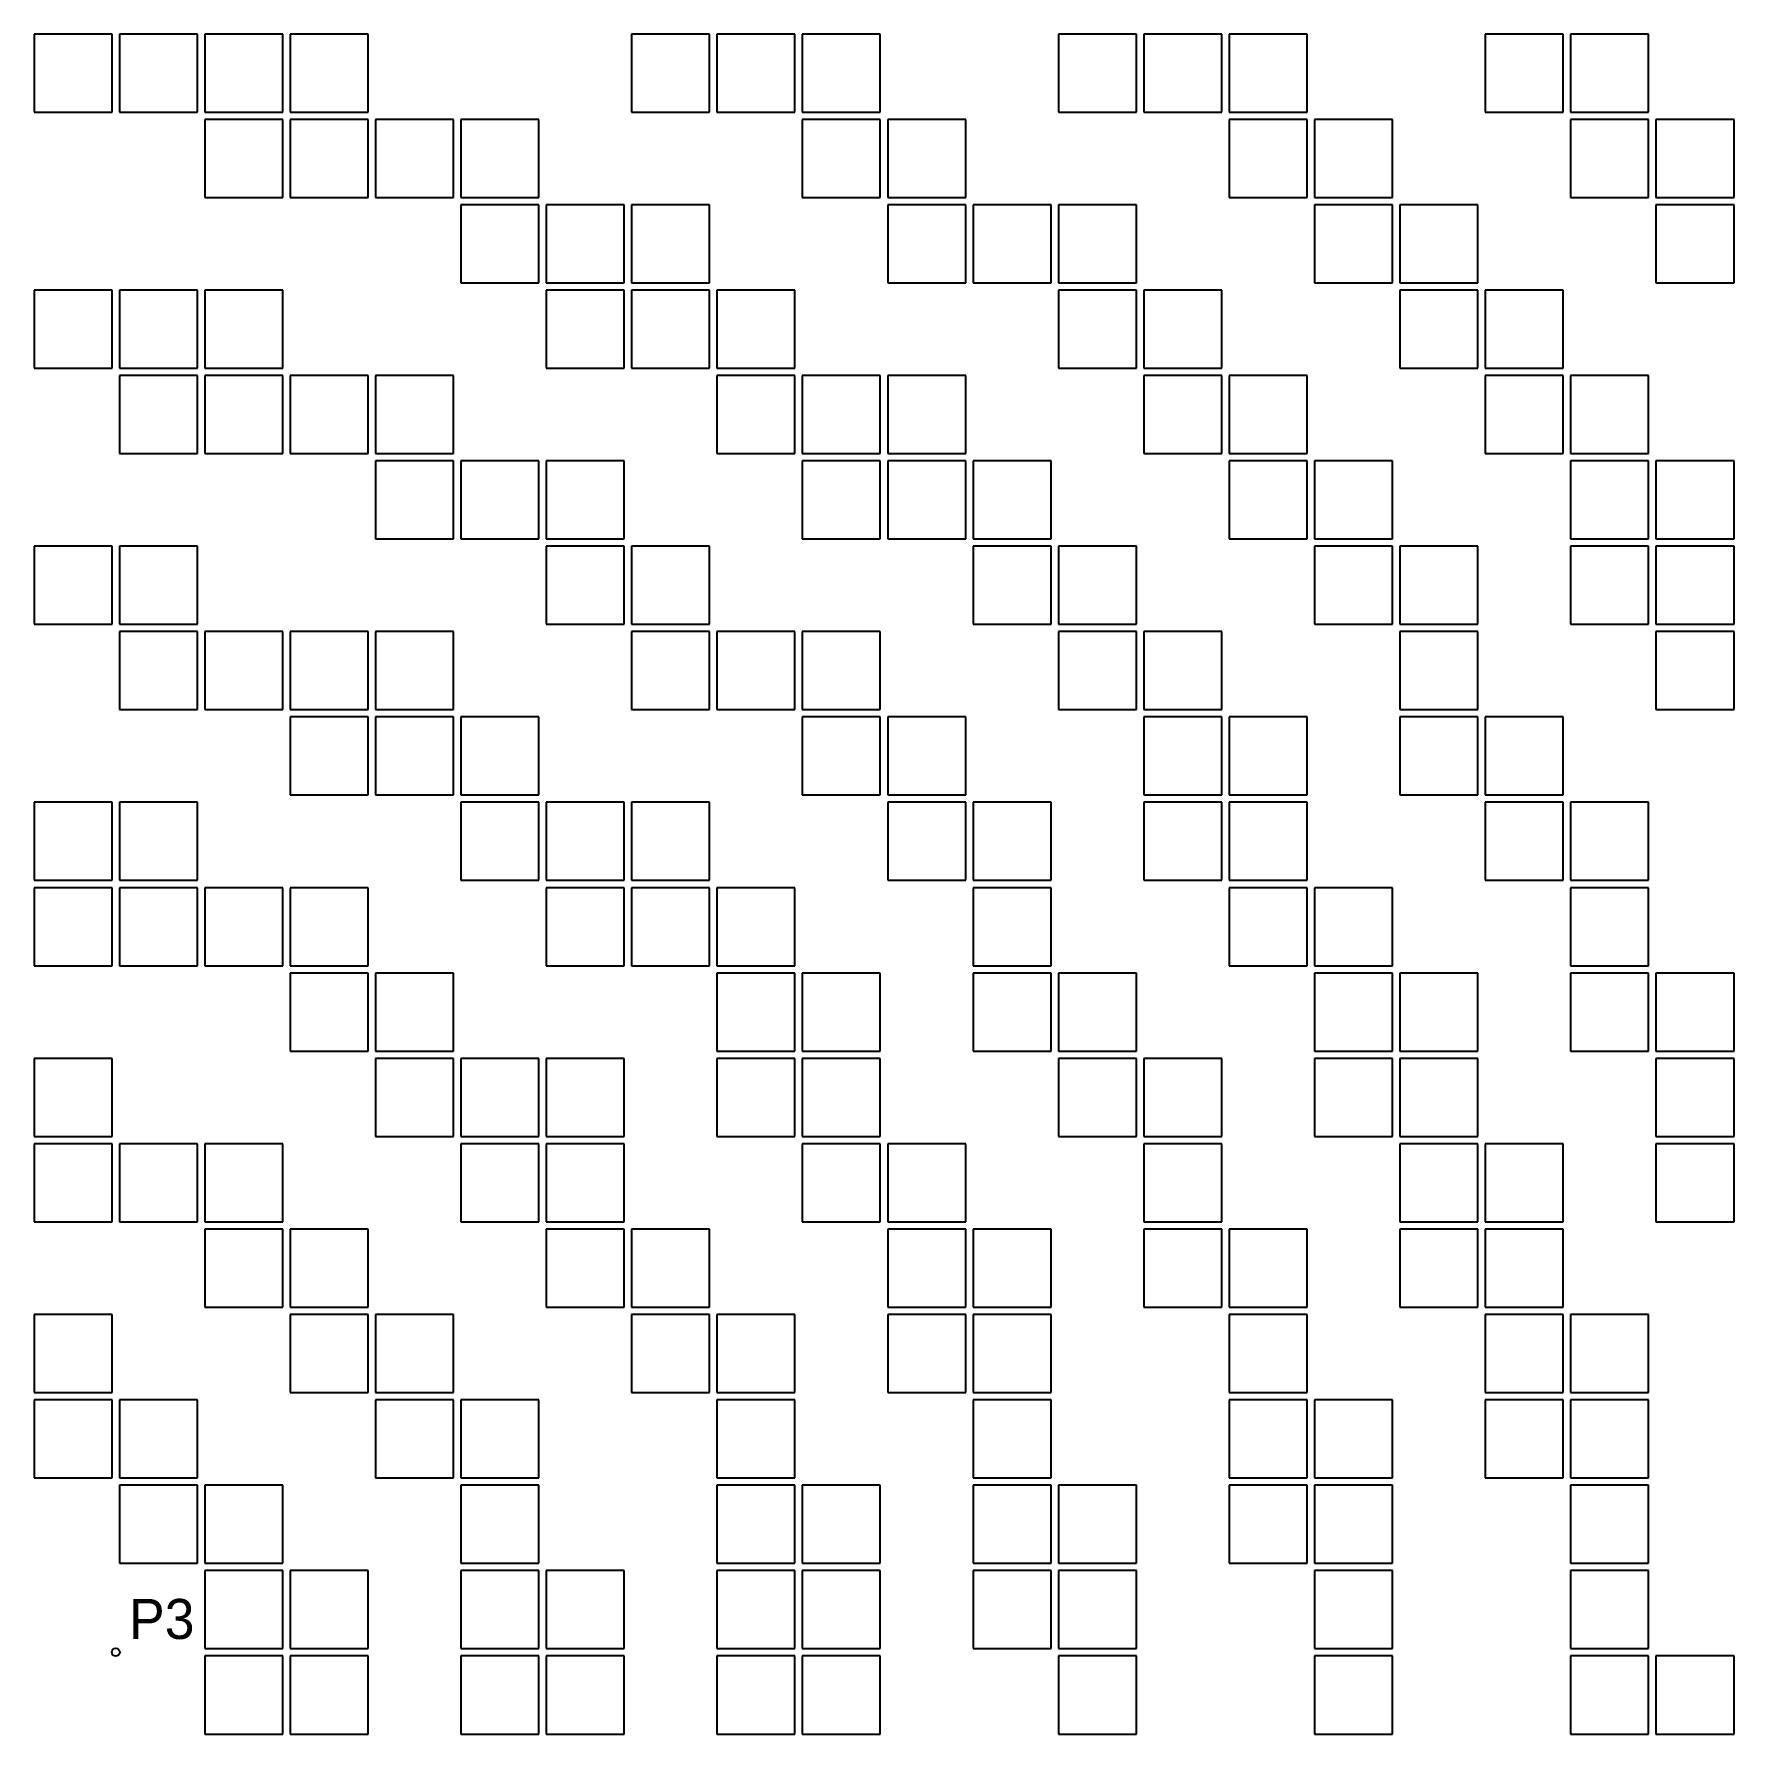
# Model space of a CAD drawing. Extents: x -243 to 243, y -243 to 243.
# Drawn here: x -127.7 to -0.3, y -127.7 to -0.3 of the extents above; entities that cross this region are included whole.
import ezdxf

# ---------------------------------------------------------------- set-up
doc = ezdxf.new("R2010")
doc.units = 0

msp = doc.modelspace()

# ---------------------------------------------------------------- linework, layer by layer
at = {"layer": 'FEEDS'}
msp.add_circle((-121.6, -121.6), 0.3, dxfattribs=at)
at = {"layer": 'PATCHES'}
for p, q in [((-121.875, -0.275), (-127.725, -0.275)), ((-127.725, -0.275), (-127.725, -6.125)), ((-121.875, -6.125), (-121.875, -0.275)), ((-115.475, -0.275), (-121.325, -0.275)), ((-121.325, -0.275), (-121.325, -6.125)), ((-115.475, -6.125), (-115.475, -0.275)), ((-109.075, -0.275), (-114.925, -0.275)), ((-114.925, -0.275), (-114.925, -6.125)), ((-109.075, -6.125), (-109.075, -0.275)), ((-102.675, -0.275), (-108.525, -0.275)), ((-108.525, -0.275), (-108.525, -6.125)), ((-102.675, -6.125), (-102.675, -0.275)), ((-77.075, -0.275), (-82.925, -0.275)), ((-82.925, -0.275), (-82.925, -6.125)), ((-77.075, -6.125), (-77.075, -0.275)), ((-70.675, -0.275), (-76.525, -0.275)), ((-76.525, -0.275), (-76.525, -6.125)), ((-70.675, -6.125), (-70.675, -0.275)), ((-64.275, -0.275), (-70.125, -0.275)), ((-70.125, -0.275), (-70.125, -6.125)), ((-64.275, -6.125), (-64.275, -0.275)), ((-45.075, -0.275), (-50.925, -0.275)), ((-50.925, -0.275), (-50.925, -6.125)), ((-45.075, -6.125), (-45.075, -0.275)), ((-38.675, -0.275), (-44.525, -0.275)), ((-44.525, -0.275), (-44.525, -6.125)), ((-38.675, -6.125), (-38.675, -0.275)), ((-32.275, -0.275), (-38.125, -0.275)), ((-38.125, -0.275), (-38.125, -6.125)), ((-32.275, -6.125), (-32.275, -0.275)), ((-13.075, -0.275), (-18.925, -0.275)), ((-18.925, -0.275), (-18.925, -6.125)), ((-13.075, -6.125), (-13.075, -0.275)), ((-6.675, -0.275), (-12.525, -0.275)), ((-12.525, -0.275), (-12.525, -6.125)), ((-6.675, -6.125), (-6.675, -0.275)), ((-127.725, -6.125), (-121.875, -6.125)), ((-121.325, -6.125), (-115.475, -6.125)), ((-114.925, -6.125), (-109.075, -6.125)), ((-108.525, -6.125), (-102.675, -6.125)), ((-82.925, -6.125), (-77.075, -6.125)), ((-76.525, -6.125), (-70.675, -6.125)), ((-70.125, -6.125), (-64.275, -6.125)), ((-50.925, -6.125), (-45.075, -6.125)), ((-44.525, -6.125), (-38.675, -6.125)), ((-38.125, -6.125), (-32.275, -6.125)), ((-18.925, -6.125), (-13.075, -6.125)), ((-12.525, -6.125), (-6.675, -6.125)), ((-109.075, -6.675), (-114.925, -6.675)), ((-114.925, -6.675), (-114.925, -12.525)), ((-109.075, -12.525), (-109.075, -6.675)), ((-102.675, -6.675), (-108.525, -6.675)), ((-108.525, -6.675), (-108.525, -12.525)), ((-102.675, -12.525), (-102.675, -6.675)), ((-96.275, -6.675), (-102.125, -6.675)), ((-102.125, -6.675), (-102.125, -12.525)), ((-96.275, -12.525), (-96.275, -6.675)), ((-89.875, -6.675), (-95.725, -6.675)), ((-95.725, -6.675), (-95.725, -12.525)), ((-89.875, -12.525), (-89.875, -6.675)), ((-64.275, -6.675), (-70.125, -6.675)), ((-70.125, -6.675), (-70.125, -12.525)), ((-64.275, -12.525), (-64.275, -6.675)), ((-57.875, -6.675), (-63.725, -6.675)), ((-63.725, -6.675), (-63.725, -12.525)), ((-57.875, -12.525), (-57.875, -6.675)), ((-32.275, -6.675), (-38.125, -6.675)), ((-38.125, -6.675), (-38.125, -12.525)), ((-32.275, -12.525), (-32.275, -6.675)), ((-25.875, -6.675), (-31.725, -6.675)), ((-31.725, -6.675), (-31.725, -12.525)), ((-25.875, -12.525), (-25.875, -6.675)), ((-6.675, -6.675), (-12.525, -6.675)), ((-12.525, -6.675), (-12.525, -12.525)), ((-6.675, -12.525), (-6.675, -6.675)), ((-0.275, -6.675), (-6.125, -6.675)), ((-6.125, -6.675), (-6.125, -12.525)), ((-0.275, -12.525), (-0.275, -6.675)), ((-114.925, -12.525), (-109.075, -12.525)), ((-108.525, -12.525), (-102.675, -12.525)), ((-102.125, -12.525), (-96.275, -12.525)), ((-95.725, -12.525), (-89.875, -12.525)), ((-70.125, -12.525), (-64.275, -12.525)), ((-63.725, -12.525), (-57.875, -12.525)), ((-38.125, -12.525), (-32.275, -12.525)), ((-31.725, -12.525), (-25.875, -12.525)), ((-12.525, -12.525), (-6.675, -12.525)), ((-6.125, -12.525), (-0.275, -12.525)), ((-89.875, -13.075), (-95.725, -13.075)), ((-95.725, -13.075), (-95.725, -18.925)), ((-89.875, -18.925), (-89.875, -13.075)), ((-83.475, -13.075), (-89.325, -13.075)), ((-89.325, -13.075), (-89.325, -18.925)), ((-83.475, -18.925), (-83.475, -13.075)), ((-77.075, -13.075), (-82.925, -13.075)), ((-82.925, -13.075), (-82.925, -18.925)), ((-77.075, -18.925), (-77.075, -13.075)), ((-57.875, -13.075), (-63.725, -13.075)), ((-63.725, -13.075), (-63.725, -18.925)), ((-57.875, -18.925), (-57.875, -13.075)), ((-51.475, -13.075), (-57.325, -13.075)), ((-57.325, -13.075), (-57.325, -18.925)), ((-51.475, -18.925), (-51.475, -13.075)), ((-45.075, -13.075), (-50.925, -13.075)), ((-50.925, -13.075), (-50.925, -18.925)), ((-45.075, -18.925), (-45.075, -13.075)), ((-25.875, -13.075), (-31.725, -13.075)), ((-31.725, -13.075), (-31.725, -18.925)), ((-25.875, -18.925), (-25.875, -13.075)), ((-19.475, -13.075), (-25.325, -13.075)), ((-25.325, -13.075), (-25.325, -18.925)), ((-19.475, -18.925), (-19.475, -13.075)), ((-0.275, -13.075), (-6.125, -13.075)), ((-6.125, -13.075), (-6.125, -18.925)), ((-0.275, -18.925), (-0.275, -13.075)), ((-95.725, -18.925), (-89.875, -18.925)), ((-89.325, -18.925), (-83.475, -18.925)), ((-82.925, -18.925), (-77.075, -18.925)), ((-63.725, -18.925), (-57.875, -18.925)), ((-57.325, -18.925), (-51.475, -18.925)), ((-50.925, -18.925), (-45.075, -18.925)), ((-31.725, -18.925), (-25.875, -18.925)), ((-25.325, -18.925), (-19.475, -18.925)), ((-6.125, -18.925), (-0.275, -18.925)), ((-121.875, -19.475), (-127.725, -19.475)), ((-127.725, -19.475), (-127.725, -25.325)), ((-121.875, -25.325), (-121.875, -19.475)), ((-115.475, -19.475), (-121.325, -19.475)), ((-121.325, -19.475), (-121.325, -25.325)), ((-115.475, -25.325), (-115.475, -19.475)), ((-109.075, -19.475), (-114.925, -19.475)), ((-114.925, -19.475), (-114.925, -25.325)), ((-109.075, -25.325), (-109.075, -19.475)), ((-83.475, -19.475), (-89.325, -19.475)), ((-89.325, -19.475), (-89.325, -25.325)), ((-83.475, -25.325), (-83.475, -19.475)), ((-77.075, -19.475), (-82.925, -19.475)), ((-82.925, -19.475), (-82.925, -25.325)), ((-77.075, -25.325), (-77.075, -19.475)), ((-70.675, -19.475), (-76.525, -19.475)), ((-76.525, -19.475), (-76.525, -25.325)), ((-70.675, -25.325), (-70.675, -19.475)), ((-45.075, -19.475), (-50.925, -19.475)), ((-50.925, -19.475), (-50.925, -25.325)), ((-45.075, -25.325), (-45.075, -19.475)), ((-38.675, -19.475), (-44.525, -19.475)), ((-44.525, -19.475), (-44.525, -25.325)), ((-38.675, -25.325), (-38.675, -19.475)), ((-19.475, -19.475), (-25.325, -19.475)), ((-25.325, -19.475), (-25.325, -25.325)), ((-19.475, -25.325), (-19.475, -19.475)), ((-13.075, -19.475), (-18.925, -19.475)), ((-18.925, -19.475), (-18.925, -25.325)), ((-13.075, -25.325), (-13.075, -19.475)), ((-127.725, -25.325), (-121.875, -25.325)), ((-121.325, -25.325), (-115.475, -25.325)), ((-114.925, -25.325), (-109.075, -25.325)), ((-89.325, -25.325), (-83.475, -25.325)), ((-82.925, -25.325), (-77.075, -25.325)), ((-76.525, -25.325), (-70.675, -25.325)), ((-50.925, -25.325), (-45.075, -25.325)), ((-44.525, -25.325), (-38.675, -25.325)), ((-25.325, -25.325), (-19.475, -25.325)), ((-18.925, -25.325), (-13.075, -25.325)), ((-115.475, -25.875), (-121.325, -25.875)), ((-121.325, -25.875), (-121.325, -31.725)), ((-115.475, -31.725), (-115.475, -25.875)), ((-109.075, -25.875), (-114.925, -25.875)), ((-114.925, -25.875), (-114.925, -31.725)), ((-109.075, -31.725), (-109.075, -25.875)), ((-102.675, -25.875), (-108.525, -25.875)), ((-108.525, -25.875), (-108.525, -31.725)), ((-102.675, -31.725), (-102.675, -25.875)), ((-96.275, -25.875), (-102.125, -25.875)), ((-102.125, -25.875), (-102.125, -31.725)), ((-96.275, -31.725), (-96.275, -25.875)), ((-70.675, -25.875), (-76.525, -25.875)), ((-76.525, -25.875), (-76.525, -31.725)), ((-70.675, -31.725), (-70.675, -25.875)), ((-64.275, -25.875), (-70.125, -25.875)), ((-70.125, -25.875), (-70.125, -31.725)), ((-64.275, -31.725), (-64.275, -25.875)), ((-57.875, -25.875), (-63.725, -25.875)), ((-63.725, -25.875), (-63.725, -31.725)), ((-57.875, -31.725), (-57.875, -25.875)), ((-38.675, -25.875), (-44.525, -25.875)), ((-44.525, -25.875), (-44.525, -31.725)), ((-38.675, -31.725), (-38.675, -25.875)), ((-32.275, -25.875), (-38.125, -25.875)), ((-38.125, -25.875), (-38.125, -31.725)), ((-32.275, -31.725), (-32.275, -25.875)), ((-13.075, -25.875), (-18.925, -25.875)), ((-18.925, -25.875), (-18.925, -31.725)), ((-13.075, -31.725), (-13.075, -25.875)), ((-6.675, -25.875), (-12.525, -25.875)), ((-12.525, -25.875), (-12.525, -31.725)), ((-6.675, -31.725), (-6.675, -25.875)), ((-121.325, -31.725), (-115.475, -31.725)), ((-114.925, -31.725), (-109.075, -31.725)), ((-108.525, -31.725), (-102.675, -31.725)), ((-102.125, -31.725), (-96.275, -31.725)), ((-76.525, -31.725), (-70.675, -31.725)), ((-70.125, -31.725), (-64.275, -31.725)), ((-63.725, -31.725), (-57.875, -31.725)), ((-44.525, -31.725), (-38.675, -31.725)), ((-38.125, -31.725), (-32.275, -31.725)), ((-18.925, -31.725), (-13.075, -31.725)), ((-12.525, -31.725), (-6.675, -31.725)), ((-96.275, -32.275), (-102.125, -32.275)), ((-102.125, -32.275), (-102.125, -38.125)), ((-96.275, -38.125), (-96.275, -32.275)), ((-89.875, -32.275), (-95.725, -32.275)), ((-95.725, -32.275), (-95.725, -38.125)), ((-89.875, -38.125), (-89.875, -32.275)), ((-83.475, -32.275), (-89.325, -32.275)), ((-89.325, -32.275), (-89.325, -38.125)), ((-83.475, -38.125), (-83.475, -32.275)), ((-64.275, -32.275), (-70.125, -32.275)), ((-70.125, -32.275), (-70.125, -38.125)), ((-64.275, -38.125), (-64.275, -32.275)), ((-57.875, -32.275), (-63.725, -32.275)), ((-63.725, -32.275), (-63.725, -38.125)), ((-57.875, -38.125), (-57.875, -32.275)), ((-51.475, -32.275), (-57.325, -32.275)), ((-57.325, -32.275), (-57.325, -38.125)), ((-51.475, -38.125), (-51.475, -32.275)), ((-32.275, -32.275), (-38.125, -32.275)), ((-38.125, -32.275), (-38.125, -38.125)), ((-32.275, -38.125), (-32.275, -32.275)), ((-25.875, -32.275), (-31.725, -32.275)), ((-31.725, -32.275), (-31.725, -38.125)), ((-25.875, -38.125), (-25.875, -32.275)), ((-6.675, -32.275), (-12.525, -32.275)), ((-12.525, -32.275), (-12.525, -38.125)), ((-6.675, -38.125), (-6.675, -32.275)), ((-0.275, -32.275), (-6.125, -32.275)), ((-6.125, -32.275), (-6.125, -38.125)), ((-0.275, -38.125), (-0.275, -32.275)), ((-102.125, -38.125), (-96.275, -38.125)), ((-95.725, -38.125), (-89.875, -38.125)), ((-89.325, -38.125), (-83.475, -38.125)), ((-70.125, -38.125), (-64.275, -38.125)), ((-63.725, -38.125), (-57.875, -38.125)), ((-57.325, -38.125), (-51.475, -38.125)), ((-38.125, -38.125), (-32.275, -38.125)), ((-31.725, -38.125), (-25.875, -38.125)), ((-12.525, -38.125), (-6.675, -38.125)), ((-6.125, -38.125), (-0.275, -38.125)), ((-121.875, -38.675), (-127.725, -38.675)), ((-127.725, -38.675), (-127.725, -44.525)), ((-121.875, -44.525), (-121.875, -38.675)), ((-115.475, -38.675), (-121.325, -38.675)), ((-121.325, -38.675), (-121.325, -44.525)), ((-115.475, -44.525), (-115.475, -38.675)), ((-83.475, -38.675), (-89.325, -38.675)), ((-89.325, -38.675), (-89.325, -44.525)), ((-83.475, -44.525), (-83.475, -38.675)), ((-77.075, -38.675), (-82.925, -38.675)), ((-82.925, -38.675), (-82.925, -44.525)), ((-77.075, -44.525), (-77.075, -38.675)), ((-51.475, -38.675), (-57.325, -38.675)), ((-57.325, -38.675), (-57.325, -44.525)), ((-51.475, -44.525), (-51.475, -38.675)), ((-45.075, -38.675), (-50.925, -38.675)), ((-50.925, -38.675), (-50.925, -44.525)), ((-45.075, -44.525), (-45.075, -38.675)), ((-25.875, -38.675), (-31.725, -38.675)), ((-31.725, -38.675), (-31.725, -44.525)), ((-25.875, -44.525), (-25.875, -38.675)), ((-19.475, -38.675), (-25.325, -38.675)), ((-25.325, -38.675), (-25.325, -44.525)), ((-19.475, -44.525), (-19.475, -38.675)), ((-6.675, -38.675), (-12.525, -38.675)), ((-12.525, -38.675), (-12.525, -44.525)), ((-6.675, -44.525), (-6.675, -38.675)), ((-0.275, -38.675), (-6.125, -38.675)), ((-6.125, -38.675), (-6.125, -44.525)), ((-0.275, -44.525), (-0.275, -38.675)), ((-127.725, -44.525), (-121.875, -44.525)), ((-121.325, -44.525), (-115.475, -44.525)), ((-89.325, -44.525), (-83.475, -44.525)), ((-82.925, -44.525), (-77.075, -44.525)), ((-57.325, -44.525), (-51.475, -44.525)), ((-50.925, -44.525), (-45.075, -44.525)), ((-31.725, -44.525), (-25.875, -44.525)), ((-25.325, -44.525), (-19.475, -44.525)), ((-12.525, -44.525), (-6.675, -44.525)), ((-6.125, -44.525), (-0.275, -44.525)), ((-115.475, -45.075), (-121.325, -45.075)), ((-121.325, -45.075), (-121.325, -50.925)), ((-115.475, -50.925), (-115.475, -45.075)), ((-109.075, -45.075), (-114.925, -45.075)), ((-114.925, -45.075), (-114.925, -50.925)), ((-109.075, -50.925), (-109.075, -45.075)), ((-102.675, -45.075), (-108.525, -45.075)), ((-108.525, -45.075), (-108.525, -50.925)), ((-102.675, -50.925), (-102.675, -45.075)), ((-96.275, -45.075), (-102.125, -45.075)), ((-102.125, -45.075), (-102.125, -50.925)), ((-96.275, -50.925), (-96.275, -45.075)), ((-77.075, -45.075), (-82.925, -45.075)), ((-82.925, -45.075), (-82.925, -50.925)), ((-77.075, -50.925), (-77.075, -45.075)), ((-70.675, -45.075), (-76.525, -45.075)), ((-76.525, -45.075), (-76.525, -50.925)), ((-70.675, -50.925), (-70.675, -45.075)), ((-64.275, -45.075), (-70.125, -45.075)), ((-70.125, -45.075), (-70.125, -50.925)), ((-64.275, -50.925), (-64.275, -45.075)), ((-45.075, -45.075), (-50.925, -45.075)), ((-50.925, -45.075), (-50.925, -50.925)), ((-45.075, -50.925), (-45.075, -45.075)), ((-38.675, -45.075), (-44.525, -45.075)), ((-44.525, -45.075), (-44.525, -50.925)), ((-38.675, -50.925), (-38.675, -45.075)), ((-19.475, -45.075), (-25.325, -45.075)), ((-25.325, -45.075), (-25.325, -50.925)), ((-19.475, -50.925), (-19.475, -45.075)), ((-0.275, -45.075), (-6.125, -45.075)), ((-6.125, -45.075), (-6.125, -50.925)), ((-0.275, -50.925), (-0.275, -45.075)), ((-121.325, -50.925), (-115.475, -50.925)), ((-114.925, -50.925), (-109.075, -50.925)), ((-108.525, -50.925), (-102.675, -50.925)), ((-102.125, -50.925), (-96.275, -50.925)), ((-82.925, -50.925), (-77.075, -50.925)), ((-76.525, -50.925), (-70.675, -50.925)), ((-70.125, -50.925), (-64.275, -50.925)), ((-50.925, -50.925), (-45.075, -50.925)), ((-44.525, -50.925), (-38.675, -50.925)), ((-25.325, -50.925), (-19.475, -50.925)), ((-6.125, -50.925), (-0.275, -50.925)), ((-102.675, -51.475), (-108.525, -51.475)), ((-108.525, -51.475), (-108.525, -57.325)), ((-102.675, -57.325), (-102.675, -51.475)), ((-96.275, -51.475), (-102.125, -51.475)), ((-102.125, -51.475), (-102.125, -57.325)), ((-96.275, -57.325), (-96.275, -51.475)), ((-89.875, -51.475), (-95.725, -51.475)), ((-95.725, -51.475), (-95.725, -57.325)), ((-89.875, -57.325), (-89.875, -51.475)), ((-64.275, -51.475), (-70.125, -51.475)), ((-70.125, -51.475), (-70.125, -57.325)), ((-64.275, -57.325), (-64.275, -51.475)), ((-57.875, -51.475), (-63.725, -51.475)), ((-63.725, -51.475), (-63.725, -57.325)), ((-57.875, -57.325), (-57.875, -51.475)), ((-38.675, -51.475), (-44.525, -51.475)), ((-44.525, -51.475), (-44.525, -57.325)), ((-38.675, -57.325), (-38.675, -51.475)), ((-32.275, -51.475), (-38.125, -51.475)), ((-38.125, -51.475), (-38.125, -57.325)), ((-32.275, -57.325), (-32.275, -51.475)), ((-19.475, -51.475), (-25.325, -51.475)), ((-25.325, -51.475), (-25.325, -57.325)), ((-19.475, -57.325), (-19.475, -51.475)), ((-13.075, -51.475), (-18.925, -51.475)), ((-18.925, -51.475), (-18.925, -57.325)), ((-13.075, -57.325), (-13.075, -51.475)), ((-108.525, -57.325), (-102.675, -57.325)), ((-102.125, -57.325), (-96.275, -57.325)), ((-95.725, -57.325), (-89.875, -57.325)), ((-70.125, -57.325), (-64.275, -57.325)), ((-63.725, -57.325), (-57.875, -57.325)), ((-44.525, -57.325), (-38.675, -57.325)), ((-38.125, -57.325), (-32.275, -57.325)), ((-25.325, -57.325), (-19.475, -57.325)), ((-18.925, -57.325), (-13.075, -57.325)), ((-121.875, -57.875), (-127.725, -57.875)), ((-127.725, -57.875), (-127.725, -63.725)), ((-121.875, -63.725), (-121.875, -57.875)), ((-115.475, -57.875), (-121.325, -57.875)), ((-121.325, -57.875), (-121.325, -63.725)), ((-115.475, -63.725), (-115.475, -57.875)), ((-89.875, -57.875), (-95.725, -57.875)), ((-95.725, -57.875), (-95.725, -63.725)), ((-89.875, -63.725), (-89.875, -57.875)), ((-83.475, -57.875), (-89.325, -57.875)), ((-89.325, -57.875), (-89.325, -63.725)), ((-83.475, -63.725), (-83.475, -57.875)), ((-77.075, -57.875), (-82.925, -57.875)), ((-82.925, -57.875), (-82.925, -63.725)), ((-77.075, -63.725), (-77.075, -57.875)), ((-57.875, -57.875), (-63.725, -57.875)), ((-63.725, -57.875), (-63.725, -63.725)), ((-57.875, -63.725), (-57.875, -57.875)), ((-51.475, -57.875), (-57.325, -57.875)), ((-57.325, -57.875), (-57.325, -63.725)), ((-51.475, -63.725), (-51.475, -57.875)), ((-38.675, -57.875), (-44.525, -57.875)), ((-44.525, -57.875), (-44.525, -63.725)), ((-38.675, -63.725), (-38.675, -57.875)), ((-32.275, -57.875), (-38.125, -57.875)), ((-38.125, -57.875), (-38.125, -63.725)), ((-32.275, -63.725), (-32.275, -57.875)), ((-13.075, -57.875), (-18.925, -57.875)), ((-18.925, -57.875), (-18.925, -63.725)), ((-13.075, -63.725), (-13.075, -57.875)), ((-6.675, -57.875), (-12.525, -57.875)), ((-12.525, -57.875), (-12.525, -63.725)), ((-6.675, -63.725), (-6.675, -57.875)), ((-127.725, -63.725), (-121.875, -63.725)), ((-121.325, -63.725), (-115.475, -63.725)), ((-95.725, -63.725), (-89.875, -63.725)), ((-89.325, -63.725), (-83.475, -63.725)), ((-82.925, -63.725), (-77.075, -63.725)), ((-63.725, -63.725), (-57.875, -63.725)), ((-57.325, -63.725), (-51.475, -63.725)), ((-44.525, -63.725), (-38.675, -63.725)), ((-38.125, -63.725), (-32.275, -63.725)), ((-18.925, -63.725), (-13.075, -63.725)), ((-12.525, -63.725), (-6.675, -63.725)), ((-121.875, -64.275), (-127.725, -64.275)), ((-127.725, -64.275), (-127.725, -70.125)), ((-121.875, -70.125), (-121.875, -64.275)), ((-115.475, -64.275), (-121.325, -64.275)), ((-121.325, -64.275), (-121.325, -70.125)), ((-115.475, -70.125), (-115.475, -64.275)), ((-109.075, -64.275), (-114.925, -64.275)), ((-114.925, -64.275), (-114.925, -70.125)), ((-109.075, -70.125), (-109.075, -64.275)), ((-102.675, -64.275), (-108.525, -64.275)), ((-108.525, -64.275), (-108.525, -70.125)), ((-102.675, -70.125), (-102.675, -64.275)), ((-83.475, -64.275), (-89.325, -64.275)), ((-89.325, -64.275), (-89.325, -70.125)), ((-83.475, -70.125), (-83.475, -64.275)), ((-77.075, -64.275), (-82.925, -64.275)), ((-82.925, -64.275), (-82.925, -70.125)), ((-77.075, -70.125), (-77.075, -64.275)), ((-70.675, -64.275), (-76.525, -64.275)), ((-76.525, -64.275), (-76.525, -70.125)), ((-70.675, -70.125), (-70.675, -64.275)), ((-51.475, -64.275), (-57.325, -64.275)), ((-57.325, -64.275), (-57.325, -70.125)), ((-51.475, -70.125), (-51.475, -64.275)), ((-32.275, -64.275), (-38.125, -64.275)), ((-38.125, -64.275), (-38.125, -70.125)), ((-32.275, -70.125), (-32.275, -64.275)), ((-25.875, -64.275), (-31.725, -64.275)), ((-31.725, -64.275), (-31.725, -70.125)), ((-25.875, -70.125), (-25.875, -64.275)), ((-6.675, -64.275), (-12.525, -64.275)), ((-12.525, -64.275), (-12.525, -70.125)), ((-6.675, -70.125), (-6.675, -64.275)), ((-127.725, -70.125), (-121.875, -70.125)), ((-121.325, -70.125), (-115.475, -70.125)), ((-114.925, -70.125), (-109.075, -70.125)), ((-108.525, -70.125), (-102.675, -70.125)), ((-102.675, -70.675), (-108.525, -70.675)), ((-108.525, -70.675), (-108.525, -76.525)), ((-102.675, -76.525), (-102.675, -70.675)), ((-96.275, -70.675), (-102.125, -70.675)), ((-102.125, -70.675), (-102.125, -76.525)), ((-96.275, -76.525), (-96.275, -70.675)), ((-89.325, -70.125), (-83.475, -70.125)), ((-82.925, -70.125), (-77.075, -70.125)), ((-76.525, -70.125), (-70.675, -70.125)), ((-70.675, -70.675), (-76.525, -70.675)), ((-76.525, -70.675), (-76.525, -76.525)), ((-70.675, -76.525), (-70.675, -70.675)), ((-64.275, -70.675), (-70.125, -70.675)), ((-70.125, -70.675), (-70.125, -76.525)), ((-64.275, -76.525), (-64.275, -70.675)), ((-57.325, -70.125), (-51.475, -70.125)), ((-51.475, -70.675), (-57.325, -70.675)), ((-57.325, -70.675), (-57.325, -76.525)), ((-51.475, -76.525), (-51.475, -70.675)), ((-45.075, -70.675), (-50.925, -70.675)), ((-50.925, -70.675), (-50.925, -76.525)), ((-45.075, -76.525), (-45.075, -70.675)), ((-38.125, -70.125), (-32.275, -70.125)), ((-31.725, -70.125), (-25.875, -70.125)), ((-25.875, -70.675), (-31.725, -70.675)), ((-31.725, -70.675), (-31.725, -76.525)), ((-25.875, -76.525), (-25.875, -70.675)), ((-19.475, -70.675), (-25.325, -70.675)), ((-25.325, -70.675), (-25.325, -76.525)), ((-19.475, -76.525), (-19.475, -70.675)), ((-12.525, -70.125), (-6.675, -70.125)), ((-6.675, -70.675), (-12.525, -70.675)), ((-12.525, -70.675), (-12.525, -76.525)), ((-6.675, -76.525), (-6.675, -70.675)), ((-0.275, -70.675), (-6.125, -70.675)), ((-6.125, -70.675), (-6.125, -76.525)), ((-0.275, -76.525), (-0.275, -70.675)), ((-121.875, -77.075), (-127.725, -77.075)), ((-127.725, -77.075), (-127.725, -82.925)), ((-121.875, -82.925), (-121.875, -77.075)), ((-108.525, -76.525), (-102.675, -76.525)), ((-102.125, -76.525), (-96.275, -76.525)), ((-96.275, -77.075), (-102.125, -77.075)), ((-102.125, -77.075), (-102.125, -82.925)), ((-96.275, -82.925), (-96.275, -77.075)), ((-89.875, -77.075), (-95.725, -77.075)), ((-95.725, -77.075), (-95.725, -82.925)), ((-89.875, -82.925), (-89.875, -77.075)), ((-83.475, -77.075), (-89.325, -77.075)), ((-89.325, -77.075), (-89.325, -82.925)), ((-83.475, -82.925), (-83.475, -77.075)), ((-76.525, -76.525), (-70.675, -76.525)), ((-70.675, -77.075), (-76.525, -77.075)), ((-76.525, -77.075), (-76.525, -82.925)), ((-70.675, -82.925), (-70.675, -77.075)), ((-70.125, -76.525), (-64.275, -76.525)), ((-64.275, -77.075), (-70.125, -77.075)), ((-70.125, -77.075), (-70.125, -82.925)), ((-64.275, -82.925), (-64.275, -77.075)), ((-57.325, -76.525), (-51.475, -76.525)), ((-50.925, -76.525), (-45.075, -76.525)), ((-45.075, -77.075), (-50.925, -77.075)), ((-50.925, -77.075), (-50.925, -82.925)), ((-45.075, -82.925), (-45.075, -77.075)), ((-38.675, -77.075), (-44.525, -77.075)), ((-44.525, -77.075), (-44.525, -82.925)), ((-38.675, -82.925), (-38.675, -77.075)), ((-31.725, -76.525), (-25.875, -76.525)), ((-25.875, -77.075), (-31.725, -77.075)), ((-31.725, -77.075), (-31.725, -82.925)), ((-25.875, -82.925), (-25.875, -77.075)), ((-25.325, -76.525), (-19.475, -76.525)), ((-19.475, -77.075), (-25.325, -77.075)), ((-25.325, -77.075), (-25.325, -82.925)), ((-19.475, -82.925), (-19.475, -77.075)), ((-12.525, -76.525), (-6.675, -76.525)), ((-6.125, -76.525), (-0.275, -76.525)), ((-0.275, -77.075), (-6.125, -77.075)), ((-6.125, -77.075), (-6.125, -82.925)), ((-0.275, -82.925), (-0.275, -77.075)), ((-127.725, -82.925), (-121.875, -82.925)), ((-121.875, -83.475), (-127.725, -83.475)), ((-127.725, -83.475), (-127.725, -89.325)), ((-121.875, -89.325), (-121.875, -83.475)), ((-115.475, -83.475), (-121.325, -83.475)), ((-121.325, -83.475), (-121.325, -89.325)), ((-115.475, -89.325), (-115.475, -83.475)), ((-109.075, -83.475), (-114.925, -83.475)), ((-114.925, -83.475), (-114.925, -89.325)), ((-109.075, -89.325), (-109.075, -83.475)), ((-102.125, -82.925), (-96.275, -82.925)), ((-95.725, -82.925), (-89.875, -82.925)), ((-89.875, -83.475), (-95.725, -83.475)), ((-95.725, -83.475), (-95.725, -89.325)), ((-89.875, -89.325), (-89.875, -83.475)), ((-89.325, -82.925), (-83.475, -82.925)), ((-83.475, -83.475), (-89.325, -83.475)), ((-89.325, -83.475), (-89.325, -89.325)), ((-83.475, -89.325), (-83.475, -83.475)), ((-76.525, -82.925), (-70.675, -82.925)), ((-70.125, -82.925), (-64.275, -82.925)), ((-64.275, -83.475), (-70.125, -83.475)), ((-70.125, -83.475), (-70.125, -89.325)), ((-64.275, -89.325), (-64.275, -83.475)), ((-57.875, -83.475), (-63.725, -83.475)), ((-63.725, -83.475), (-63.725, -89.325)), ((-57.875, -89.325), (-57.875, -83.475)), ((-50.925, -82.925), (-45.075, -82.925)), ((-44.525, -82.925), (-38.675, -82.925)), ((-38.675, -83.475), (-44.525, -83.475)), ((-44.525, -83.475), (-44.525, -89.325)), ((-38.675, -89.325), (-38.675, -83.475)), ((-31.725, -82.925), (-25.875, -82.925)), ((-25.325, -82.925), (-19.475, -82.925)), ((-19.475, -83.475), (-25.325, -83.475)), ((-25.325, -83.475), (-25.325, -89.325)), ((-19.475, -89.325), (-19.475, -83.475)), ((-13.075, -83.475), (-18.925, -83.475)), ((-18.925, -83.475), (-18.925, -89.325)), ((-13.075, -89.325), (-13.075, -83.475)), ((-6.125, -82.925), (-0.275, -82.925)), ((-0.275, -83.475), (-6.125, -83.475)), ((-6.125, -83.475), (-6.125, -89.325)), ((-0.275, -89.325), (-0.275, -83.475)), ((-127.725, -89.325), (-121.875, -89.325)), ((-121.325, -89.325), (-115.475, -89.325)), ((-114.925, -89.325), (-109.075, -89.325)), ((-109.075, -89.875), (-114.925, -89.875)), ((-114.925, -89.875), (-114.925, -95.725)), ((-109.075, -95.725), (-109.075, -89.875)), ((-102.675, -89.875), (-108.525, -89.875)), ((-108.525, -89.875), (-108.525, -95.725)), ((-102.675, -95.725), (-102.675, -89.875)), ((-95.725, -89.325), (-89.875, -89.325)), ((-89.325, -89.325), (-83.475, -89.325)), ((-83.475, -89.875), (-89.325, -89.875)), ((-89.325, -89.875), (-89.325, -95.725)), ((-83.475, -95.725), (-83.475, -89.875)), ((-77.075, -89.875), (-82.925, -89.875)), ((-82.925, -89.875), (-82.925, -95.725)), ((-77.075, -95.725), (-77.075, -89.875)), ((-70.125, -89.325), (-64.275, -89.325)), ((-63.725, -89.325), (-57.875, -89.325)), ((-57.875, -89.875), (-63.725, -89.875)), ((-63.725, -89.875), (-63.725, -95.725)), ((-57.875, -95.725), (-57.875, -89.875)), ((-51.475, -89.875), (-57.325, -89.875)), ((-57.325, -89.875), (-57.325, -95.725)), ((-51.475, -95.725), (-51.475, -89.875)), ((-44.525, -89.325), (-38.675, -89.325)), ((-38.675, -89.875), (-44.525, -89.875)), ((-44.525, -89.875), (-44.525, -95.725)), ((-38.675, -95.725), (-38.675, -89.875)), ((-32.275, -89.875), (-38.125, -89.875)), ((-38.125, -89.875), (-38.125, -95.725)), ((-32.275, -95.725), (-32.275, -89.875)), ((-25.325, -89.325), (-19.475, -89.325)), ((-19.475, -89.875), (-25.325, -89.875)), ((-25.325, -89.875), (-25.325, -95.725)), ((-19.475, -95.725), (-19.475, -89.875)), ((-18.925, -89.325), (-13.075, -89.325)), ((-13.075, -89.875), (-18.925, -89.875)), ((-18.925, -89.875), (-18.925, -95.725)), ((-13.075, -95.725), (-13.075, -89.875)), ((-6.125, -89.325), (-0.275, -89.325)), ((-121.875, -96.275), (-127.725, -96.275)), ((-127.725, -96.275), (-127.725, -102.125)), ((-121.875, -102.125), (-121.875, -96.275)), ((-114.925, -95.725), (-109.075, -95.725)), ((-108.525, -95.725), (-102.675, -95.725)), ((-102.675, -96.275), (-108.525, -96.275)), ((-108.525, -96.275), (-108.525, -102.125)), ((-102.675, -102.125), (-102.675, -96.275)), ((-96.275, -96.275), (-102.125, -96.275)), ((-102.125, -96.275), (-102.125, -102.125)), ((-96.275, -102.125), (-96.275, -96.275)), ((-89.325, -95.725), (-83.475, -95.725)), ((-82.925, -95.725), (-77.075, -95.725)), ((-77.075, -96.275), (-82.925, -96.275)), ((-82.925, -96.275), (-82.925, -102.125)), ((-77.075, -102.125), (-77.075, -96.275)), ((-70.675, -96.275), (-76.525, -96.275)), ((-76.525, -96.275), (-76.525, -102.125)), ((-70.675, -102.125), (-70.675, -96.275)), ((-63.725, -95.725), (-57.875, -95.725)), ((-57.875, -96.275), (-63.725, -96.275)), ((-63.725, -96.275), (-63.725, -102.125)), ((-57.875, -102.125), (-57.875, -96.275)), ((-57.325, -95.725), (-51.475, -95.725)), ((-51.475, -96.275), (-57.325, -96.275)), ((-57.325, -96.275), (-57.325, -102.125)), ((-51.475, -102.125), (-51.475, -96.275)), ((-44.525, -95.725), (-38.675, -95.725)), ((-38.125, -95.725), (-32.275, -95.725)), ((-32.275, -96.275), (-38.125, -96.275)), ((-38.125, -96.275), (-38.125, -102.125)), ((-32.275, -102.125), (-32.275, -96.275)), ((-25.325, -95.725), (-19.475, -95.725)), ((-18.925, -95.725), (-13.075, -95.725)), ((-13.075, -96.275), (-18.925, -96.275)), ((-18.925, -96.275), (-18.925, -102.125)), ((-13.075, -102.125), (-13.075, -96.275)), ((-6.675, -96.275), (-12.525, -96.275)), ((-12.525, -96.275), (-12.525, -102.125)), ((-6.675, -102.125), (-6.675, -96.275)), ((-127.725, -102.125), (-121.875, -102.125)), ((-121.875, -102.675), (-127.725, -102.675)), ((-127.725, -102.675), (-127.725, -108.525)), ((-121.875, -108.525), (-121.875, -102.675)), ((-115.475, -102.675), (-121.325, -102.675)), ((-121.325, -102.675), (-121.325, -108.525)), ((-115.475, -108.525), (-115.475, -102.675)), ((-108.525, -102.125), (-102.675, -102.125)), ((-102.125, -102.125), (-96.275, -102.125)), ((-96.275, -102.675), (-102.125, -102.675)), ((-102.125, -102.675), (-102.125, -108.525)), ((-96.275, -108.525), (-96.275, -102.675)), ((-89.875, -102.675), (-95.725, -102.675)), ((-95.725, -102.675), (-95.725, -108.525)), ((-89.875, -108.525), (-89.875, -102.675)), ((-82.925, -102.125), (-77.075, -102.125)), ((-76.525, -102.125), (-70.675, -102.125)), ((-70.675, -102.675), (-76.525, -102.675)), ((-76.525, -102.675), (-76.525, -108.525)), ((-70.675, -108.525), (-70.675, -102.675)), ((-63.725, -102.125), (-57.875, -102.125)), ((-57.325, -102.125), (-51.475, -102.125)), ((-51.475, -102.675), (-57.325, -102.675)), ((-57.325, -102.675), (-57.325, -108.525)), ((-51.475, -108.525), (-51.475, -102.675)), ((-38.125, -102.125), (-32.275, -102.125)), ((-32.275, -102.675), (-38.125, -102.675)), ((-38.125, -102.675), (-38.125, -108.525)), ((-32.275, -108.525), (-32.275, -102.675)), ((-25.875, -102.675), (-31.725, -102.675)), ((-31.725, -102.675), (-31.725, -108.525)), ((-25.875, -108.525), (-25.875, -102.675)), ((-18.925, -102.125), (-13.075, -102.125)), ((-13.075, -102.675), (-18.925, -102.675)), ((-18.925, -102.675), (-18.925, -108.525)), ((-13.075, -108.525), (-13.075, -102.675)), ((-12.525, -102.125), (-6.675, -102.125)), ((-6.675, -102.675), (-12.525, -102.675)), ((-12.525, -102.675), (-12.525, -108.525)), ((-6.675, -108.525), (-6.675, -102.675)), ((-127.725, -108.525), (-121.875, -108.525)), ((-121.325, -108.525), (-115.475, -108.525)), ((-115.475, -109.075), (-121.325, -109.075)), ((-121.325, -109.075), (-121.325, -114.925)), ((-115.475, -114.925), (-115.475, -109.075)), ((-109.075, -109.075), (-114.925, -109.075)), ((-114.925, -109.075), (-114.925, -114.925)), ((-109.075, -114.925), (-109.075, -109.075)), ((-102.125, -108.525), (-96.275, -108.525)), ((-95.725, -108.525), (-89.875, -108.525)), ((-89.875, -109.075), (-95.725, -109.075)), ((-95.725, -109.075), (-95.725, -114.925)), ((-89.875, -114.925), (-89.875, -109.075)), ((-76.525, -108.525), (-70.675, -108.525)), ((-70.675, -109.075), (-76.525, -109.075)), ((-76.525, -109.075), (-76.525, -114.925)), ((-70.675, -114.925), (-70.675, -109.075)), ((-64.275, -109.075), (-70.125, -109.075)), ((-70.125, -109.075), (-70.125, -114.925)), ((-64.275, -114.925), (-64.275, -109.075)), ((-57.325, -108.525), (-51.475, -108.525)), ((-51.475, -109.075), (-57.325, -109.075)), ((-57.325, -109.075), (-57.325, -114.925)), ((-51.475, -114.925), (-51.475, -109.075)), ((-45.075, -109.075), (-50.925, -109.075)), ((-50.925, -109.075), (-50.925, -114.925)), ((-45.075, -114.925), (-45.075, -109.075)), ((-38.125, -108.525), (-32.275, -108.525)), ((-32.275, -109.075), (-38.125, -109.075)), ((-38.125, -109.075), (-38.125, -114.925)), ((-32.275, -114.925), (-32.275, -109.075)), ((-31.725, -108.525), (-25.875, -108.525)), ((-25.875, -109.075), (-31.725, -109.075)), ((-31.725, -109.075), (-31.725, -114.925)), ((-25.875, -114.925), (-25.875, -109.075)), ((-18.925, -108.525), (-13.075, -108.525)), ((-12.525, -108.525), (-6.675, -108.525)), ((-6.675, -109.075), (-12.525, -109.075)), ((-12.525, -109.075), (-12.525, -114.925)), ((-6.675, -114.925), (-6.675, -109.075)), ((-121.325, -114.925), (-115.475, -114.925)), ((-114.925, -114.925), (-109.075, -114.925)), ((-109.075, -115.475), (-114.925, -115.475)), ((-114.925, -115.475), (-114.925, -121.325)), ((-109.075, -121.325), (-109.075, -115.475)), ((-102.675, -115.475), (-108.525, -115.475)), ((-108.525, -115.475), (-108.525, -121.325)), ((-102.675, -121.325), (-102.675, -115.475)), ((-95.725, -114.925), (-89.875, -114.925)), ((-89.875, -115.475), (-95.725, -115.475)), ((-95.725, -115.475), (-95.725, -121.325)), ((-89.875, -121.325), (-89.875, -115.475)), ((-83.475, -115.475), (-89.325, -115.475)), ((-89.325, -115.475), (-89.325, -121.325)), ((-83.475, -121.325), (-83.475, -115.475)), ((-76.525, -114.925), (-70.675, -114.925)), ((-70.675, -115.475), (-76.525, -115.475)), ((-76.525, -115.475), (-76.525, -121.325)), ((-70.675, -121.325), (-70.675, -115.475)), ((-70.125, -114.925), (-64.275, -114.925)), ((-64.275, -115.475), (-70.125, -115.475)), ((-70.125, -115.475), (-70.125, -121.325)), ((-64.275, -121.325), (-64.275, -115.475)), ((-57.325, -114.925), (-51.475, -114.925)), ((-51.475, -115.475), (-57.325, -115.475)), ((-57.325, -115.475), (-57.325, -121.325)), ((-51.475, -121.325), (-51.475, -115.475)), ((-50.925, -114.925), (-45.075, -114.925)), ((-45.075, -115.475), (-50.925, -115.475)), ((-50.925, -115.475), (-50.925, -121.325)), ((-45.075, -121.325), (-45.075, -115.475)), ((-38.125, -114.925), (-32.275, -114.925)), ((-31.725, -114.925), (-25.875, -114.925)), ((-25.875, -115.475), (-31.725, -115.475)), ((-31.725, -115.475), (-31.725, -121.325)), ((-25.875, -121.325), (-25.875, -115.475)), ((-12.525, -114.925), (-6.675, -114.925)), ((-6.675, -115.475), (-12.525, -115.475)), ((-12.525, -115.475), (-12.525, -121.325)), ((-6.675, -121.325), (-6.675, -115.475)), ((-114.925, -121.325), (-109.075, -121.325)), ((-109.075, -121.875), (-114.925, -121.875)), ((-114.925, -121.875), (-114.925, -127.725)), ((-109.075, -127.725), (-109.075, -121.875)), ((-108.525, -121.325), (-102.675, -121.325)), ((-102.675, -121.875), (-108.525, -121.875)), ((-108.525, -121.875), (-108.525, -127.725)), ((-102.675, -127.725), (-102.675, -121.875)), ((-95.725, -121.325), (-89.875, -121.325)), ((-89.875, -121.875), (-95.725, -121.875)), ((-95.725, -121.875), (-95.725, -127.725)), ((-89.875, -127.725), (-89.875, -121.875)), ((-89.325, -121.325), (-83.475, -121.325)), ((-83.475, -121.875), (-89.325, -121.875)), ((-89.325, -121.875), (-89.325, -127.725)), ((-83.475, -127.725), (-83.475, -121.875)), ((-76.525, -121.325), (-70.675, -121.325)), ((-70.675, -121.875), (-76.525, -121.875)), ((-76.525, -121.875), (-76.525, -127.725)), ((-70.675, -127.725), (-70.675, -121.875)), ((-70.125, -121.325), (-64.275, -121.325)), ((-64.275, -121.875), (-70.125, -121.875)), ((-70.125, -121.875), (-70.125, -127.725)), ((-64.275, -127.725), (-64.275, -121.875)), ((-57.325, -121.325), (-51.475, -121.325)), ((-50.925, -121.325), (-45.075, -121.325)), ((-45.075, -121.875), (-50.925, -121.875)), ((-50.925, -121.875), (-50.925, -127.725)), ((-45.075, -127.725), (-45.075, -121.875)), ((-31.725, -121.325), (-25.875, -121.325)), ((-25.875, -121.875), (-31.725, -121.875)), ((-31.725, -121.875), (-31.725, -127.725)), ((-25.875, -127.725), (-25.875, -121.875)), ((-12.525, -121.325), (-6.675, -121.325)), ((-6.675, -121.875), (-12.525, -121.875)), ((-12.525, -121.875), (-12.525, -127.725)), ((-6.675, -127.725), (-6.675, -121.875)), ((-0.275, -121.875), (-6.125, -121.875)), ((-6.125, -121.875), (-6.125, -127.725)), ((-0.275, -127.725), (-0.275, -121.875)), ((-114.925, -127.725), (-109.075, -127.725)), ((-108.525, -127.725), (-102.675, -127.725)), ((-95.725, -127.725), (-89.875, -127.725)), ((-89.325, -127.725), (-83.475, -127.725)), ((-76.525, -127.725), (-70.675, -127.725)), ((-70.125, -127.725), (-64.275, -127.725)), ((-50.925, -127.725), (-45.075, -127.725)), ((-31.725, -127.725), (-25.875, -127.725)), ((-12.525, -127.725), (-6.675, -127.725)), ((-6.125, -127.725), (-0.275, -127.725))]:
    msp.add_line(p, q, dxfattribs=at)

# ---------------------------------------------------------------- texts
at = {"layer": 'FEEDS'}
msp.add_text('P3', height=3, dxfattribs=at).set_placement((-120.6, -120.6))

doc.saveas('drawing.dxf')
